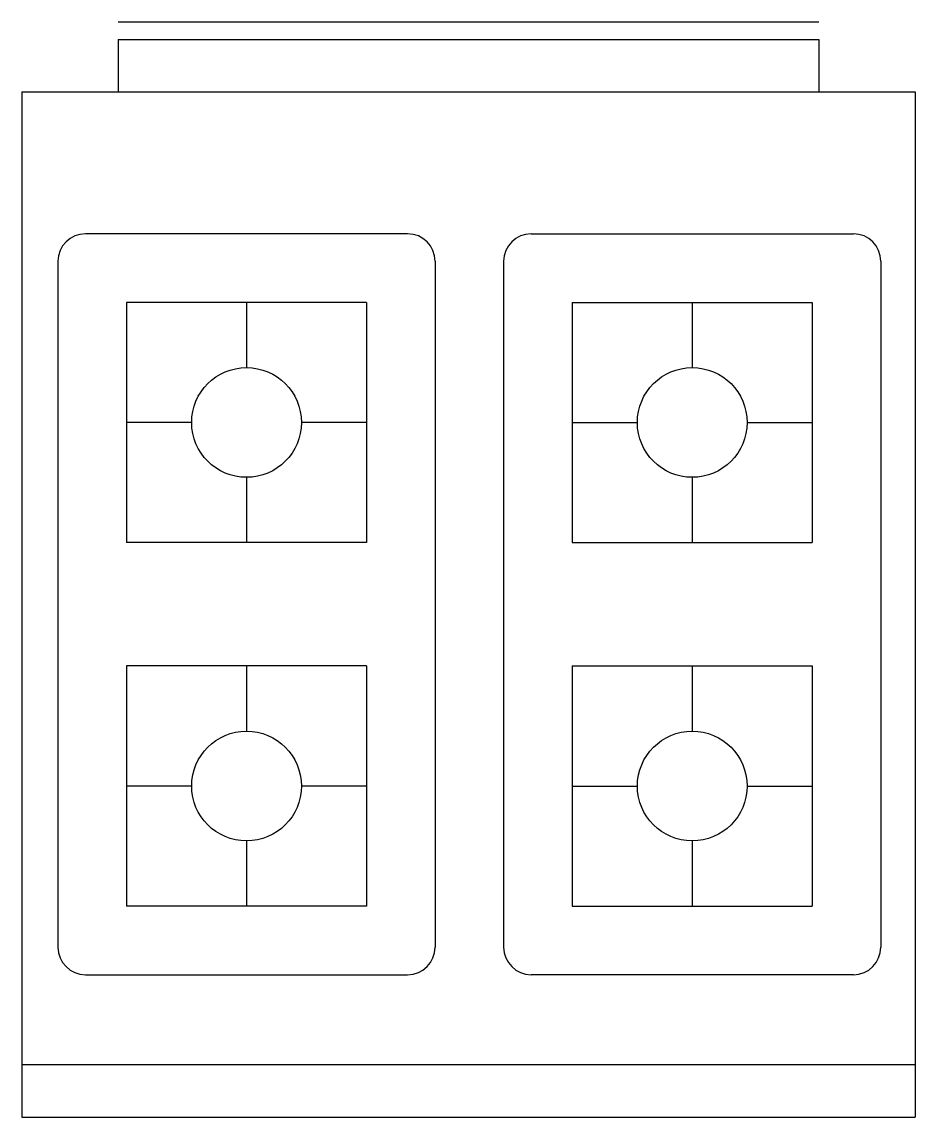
# Model space of a CAD drawing. Extents: x 1974.668 to 1975.178, y 4155.643 to 4156.268.
import ezdxf

# ---------------------------------------------------------------- set-up
doc = ezdxf.new("R2010")
doc.units = 0
doc.layers.get('0').update_dxf_attribs({"linetype": 'CONTINUOUS'})

msp = doc.modelspace()

# ---------------------------------------------------------------- linework, layer by layer
at = {"color": 0}
for p, q in [((1974.72332, 4156.2679), (1975.12332, 4156.2679)), ((1974.72332, 4156.2579), (1974.72332, 4156.2279)), ((1974.72332, 4156.2579), (1975.12332, 4156.2579)), ((1975.12332, 4156.2579), (1975.12332, 4156.2279)), ((1974.66832, 4156.2279), (1974.66832, 4155.6429)), ((1974.66832, 4156.2279), (1975.17832, 4156.2279)), ((1975.17832, 4156.2279), (1975.17832, 4155.6429)), ((1974.88858, 4156.14699), (1974.70458, 4156.14699)), ((1974.95905, 4156.14699), (1975.14306, 4156.14699)), ((1974.68892, 4156.13133), (1974.68892, 4155.73983)), ((1974.90424, 4156.13133), (1974.90424, 4155.73983)), ((1974.94339, 4156.13133), (1974.94339, 4155.73983)), ((1975.15872, 4156.13133), (1975.15872, 4155.73983)), ((1974.72807, 4156.10784), (1974.72807, 4155.97081)), ((1974.86509, 4156.10784), (1974.72807, 4156.10784)), ((1974.79658, 4156.10784), (1974.79658, 4156.07064)), ((1974.86509, 4156.10784), (1974.86509, 4155.97081)), ((1974.98254, 4156.10784), (1975.11957, 4156.10784)), ((1974.98254, 4156.10784), (1974.98254, 4155.97081)), ((1975.05106, 4156.10784), (1975.05106, 4156.07064)), ((1975.11957, 4156.10784), (1975.11957, 4155.97081)), ((1974.76526, 4156.03932), (1974.72807, 4156.03932)), ((1974.86509, 4156.03932), (1974.8279, 4156.03932)), ((1974.98254, 4156.03932), (1975.01974, 4156.03932)), ((1975.08238, 4156.03932), (1975.11957, 4156.03932)), ((1974.79658, 4156.008), (1974.79658, 4155.97081)), ((1975.05106, 4156.008), (1975.05106, 4155.97081)), ((1974.86509, 4155.97081), (1974.72807, 4155.97081)), ((1974.98254, 4155.97081), (1975.11957, 4155.97081)), ((1974.86509, 4155.90034), (1974.72807, 4155.90034)), ((1974.72807, 4155.90034), (1974.72807, 4155.76332)), ((1974.79658, 4155.90034), (1974.79658, 4155.86315)), ((1974.86509, 4155.90034), (1974.86509, 4155.76332)), ((1974.98254, 4155.90034), (1974.98254, 4155.76332)), ((1974.98254, 4155.90034), (1975.11957, 4155.90034)), ((1975.05106, 4155.90034), (1975.05106, 4155.86315)), ((1975.11957, 4155.90034), (1975.11957, 4155.76332)), ((1974.76526, 4155.83183), (1974.72807, 4155.83183)), ((1974.86509, 4155.83183), (1974.8279, 4155.83183)), ((1974.98254, 4155.83183), (1975.01974, 4155.83183)), ((1975.08238, 4155.83183), (1975.11957, 4155.83183)), ((1974.79658, 4155.80051), (1974.79658, 4155.76332)), ((1975.05106, 4155.80051), (1975.05106, 4155.76332)), ((1974.86509, 4155.76332), (1974.72807, 4155.76332)), ((1974.98254, 4155.76332), (1975.11957, 4155.76332)), ((1974.70458, 4155.72417), (1974.88858, 4155.72417)), ((1975.14306, 4155.72417), (1974.95905, 4155.72417)), ((1974.66832, 4155.6729), (1975.17832, 4155.6729)), ((1974.66832, 4155.6429), (1975.17832, 4155.6429))]:
    msp.add_line(p, q, dxfattribs=at)
for centre in [(1974.79658, 4156.03932), (1975.05106, 4156.03932), (1974.79658, 4155.83183), (1975.05106, 4155.83183)]:
    msp.add_circle(centre, 0.03132, dxfattribs=at)
for centre, start, end in [((1974.70458, 4156.13133), 90, 180), ((1974.88858, 4156.13133), 0, 90), ((1974.95905, 4156.13133), 90, 180), ((1975.14306, 4156.13133), 0, 90), ((1974.70458, 4155.73983), 180, 270), ((1974.88858, 4155.73983), 270, 0), ((1974.95905, 4155.73983), 180, 270), ((1975.14306, 4155.73983), 270, 0)]:
    msp.add_arc(centre, 0.01566, start, end, dxfattribs=at)

doc.saveas('drawing.dxf')
